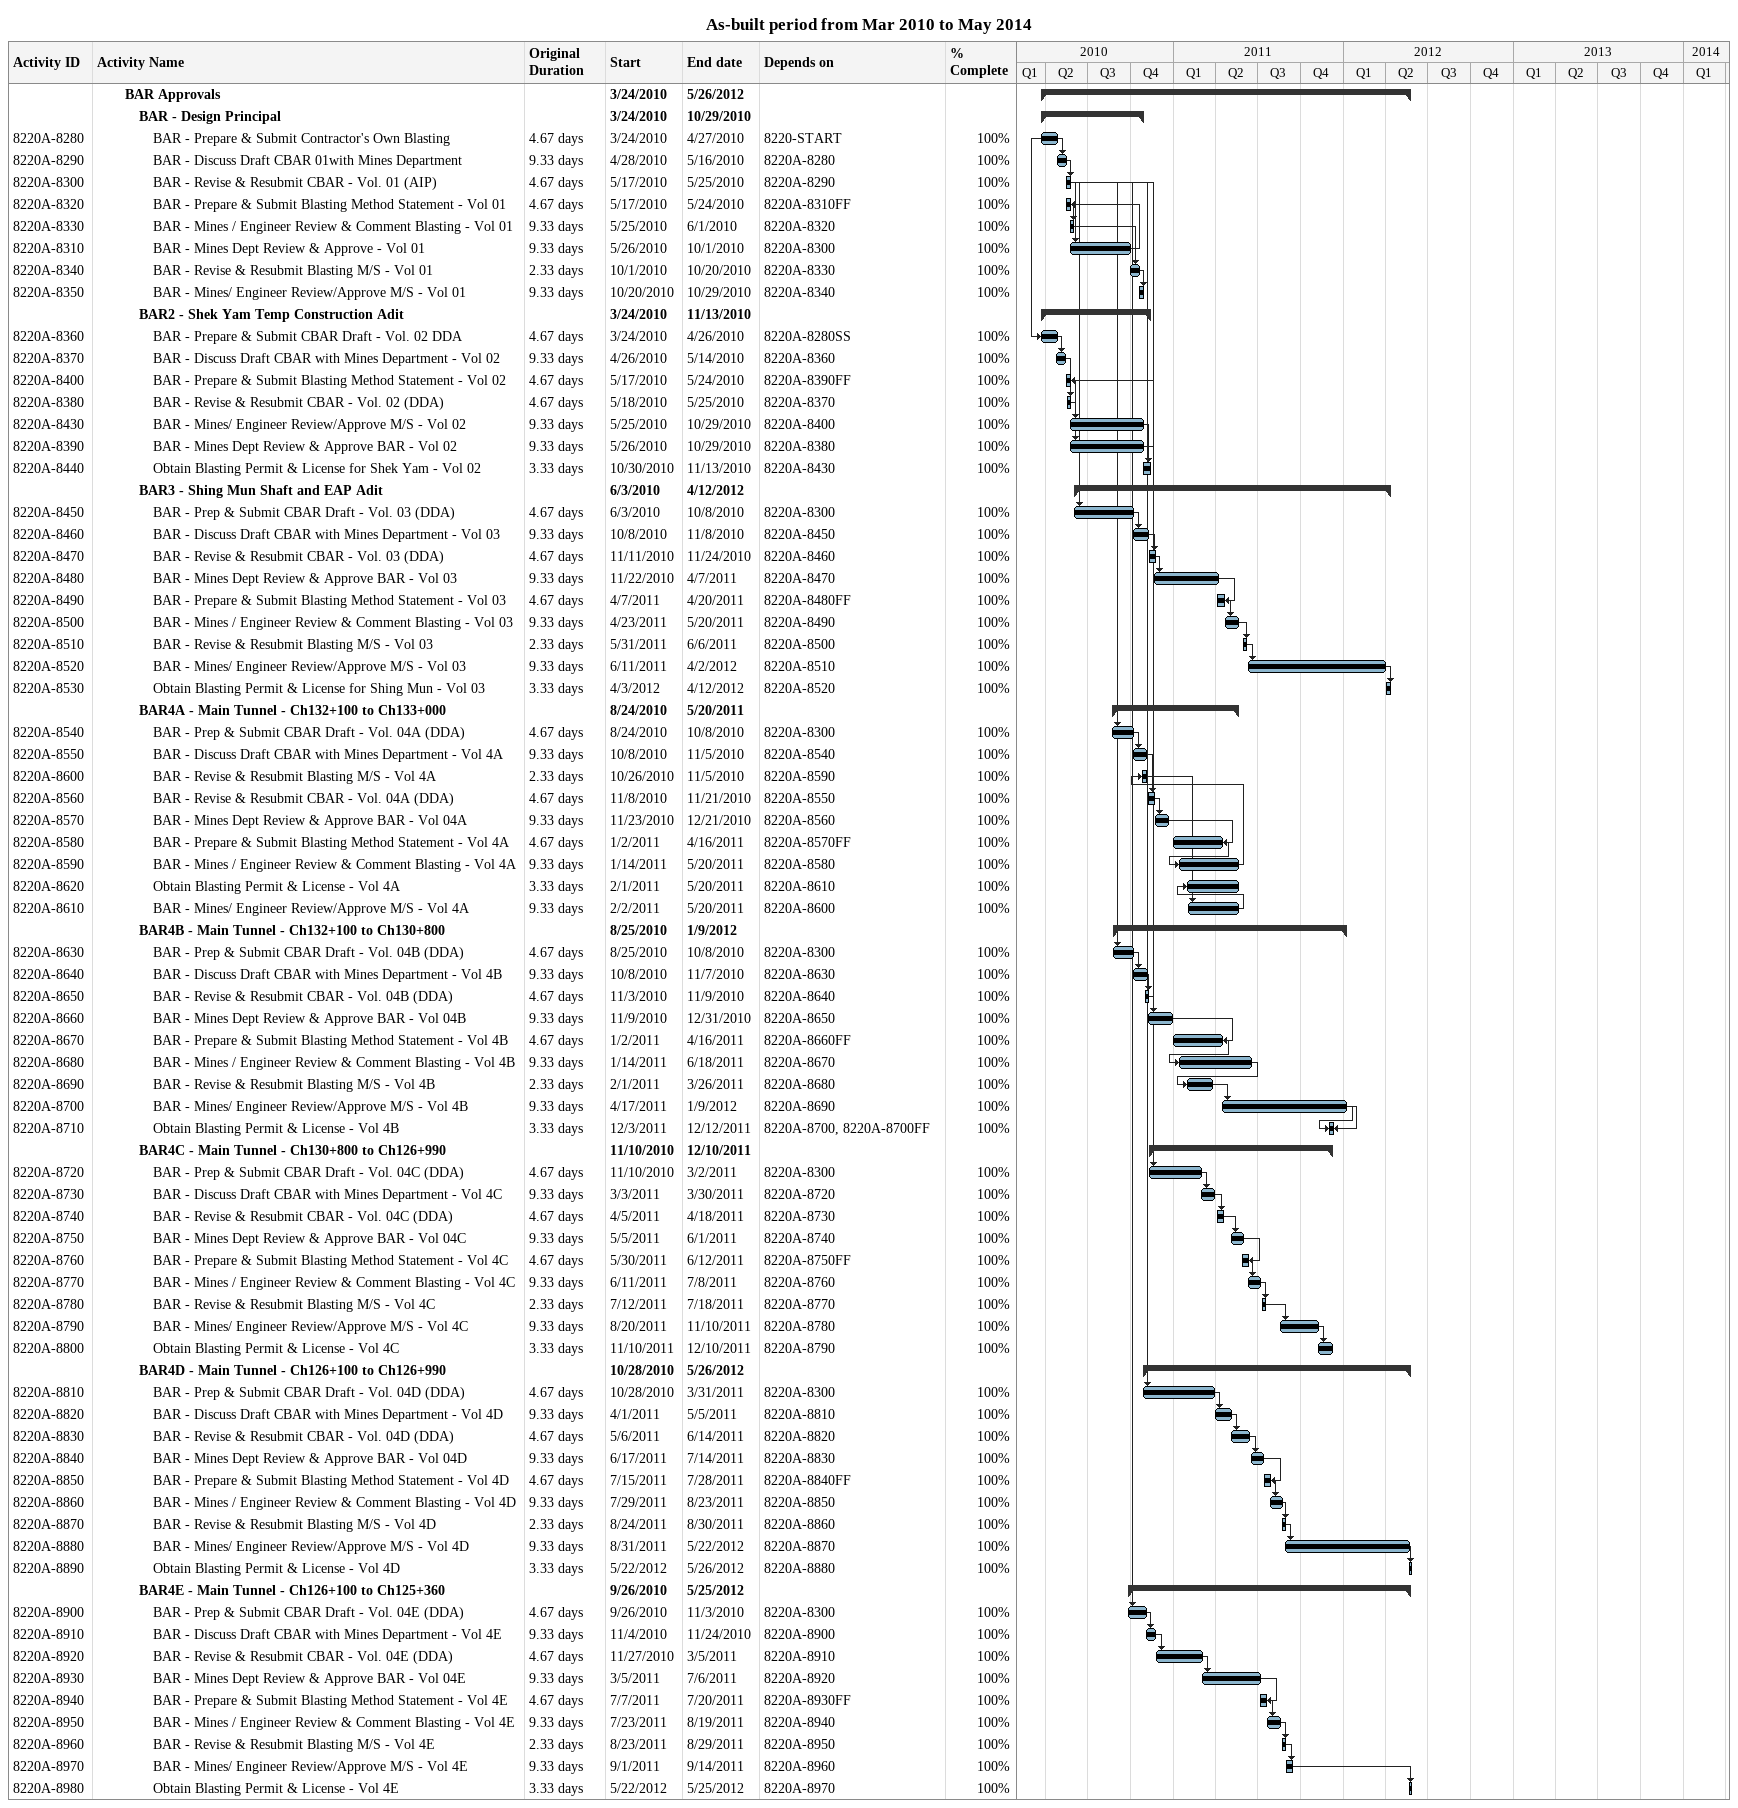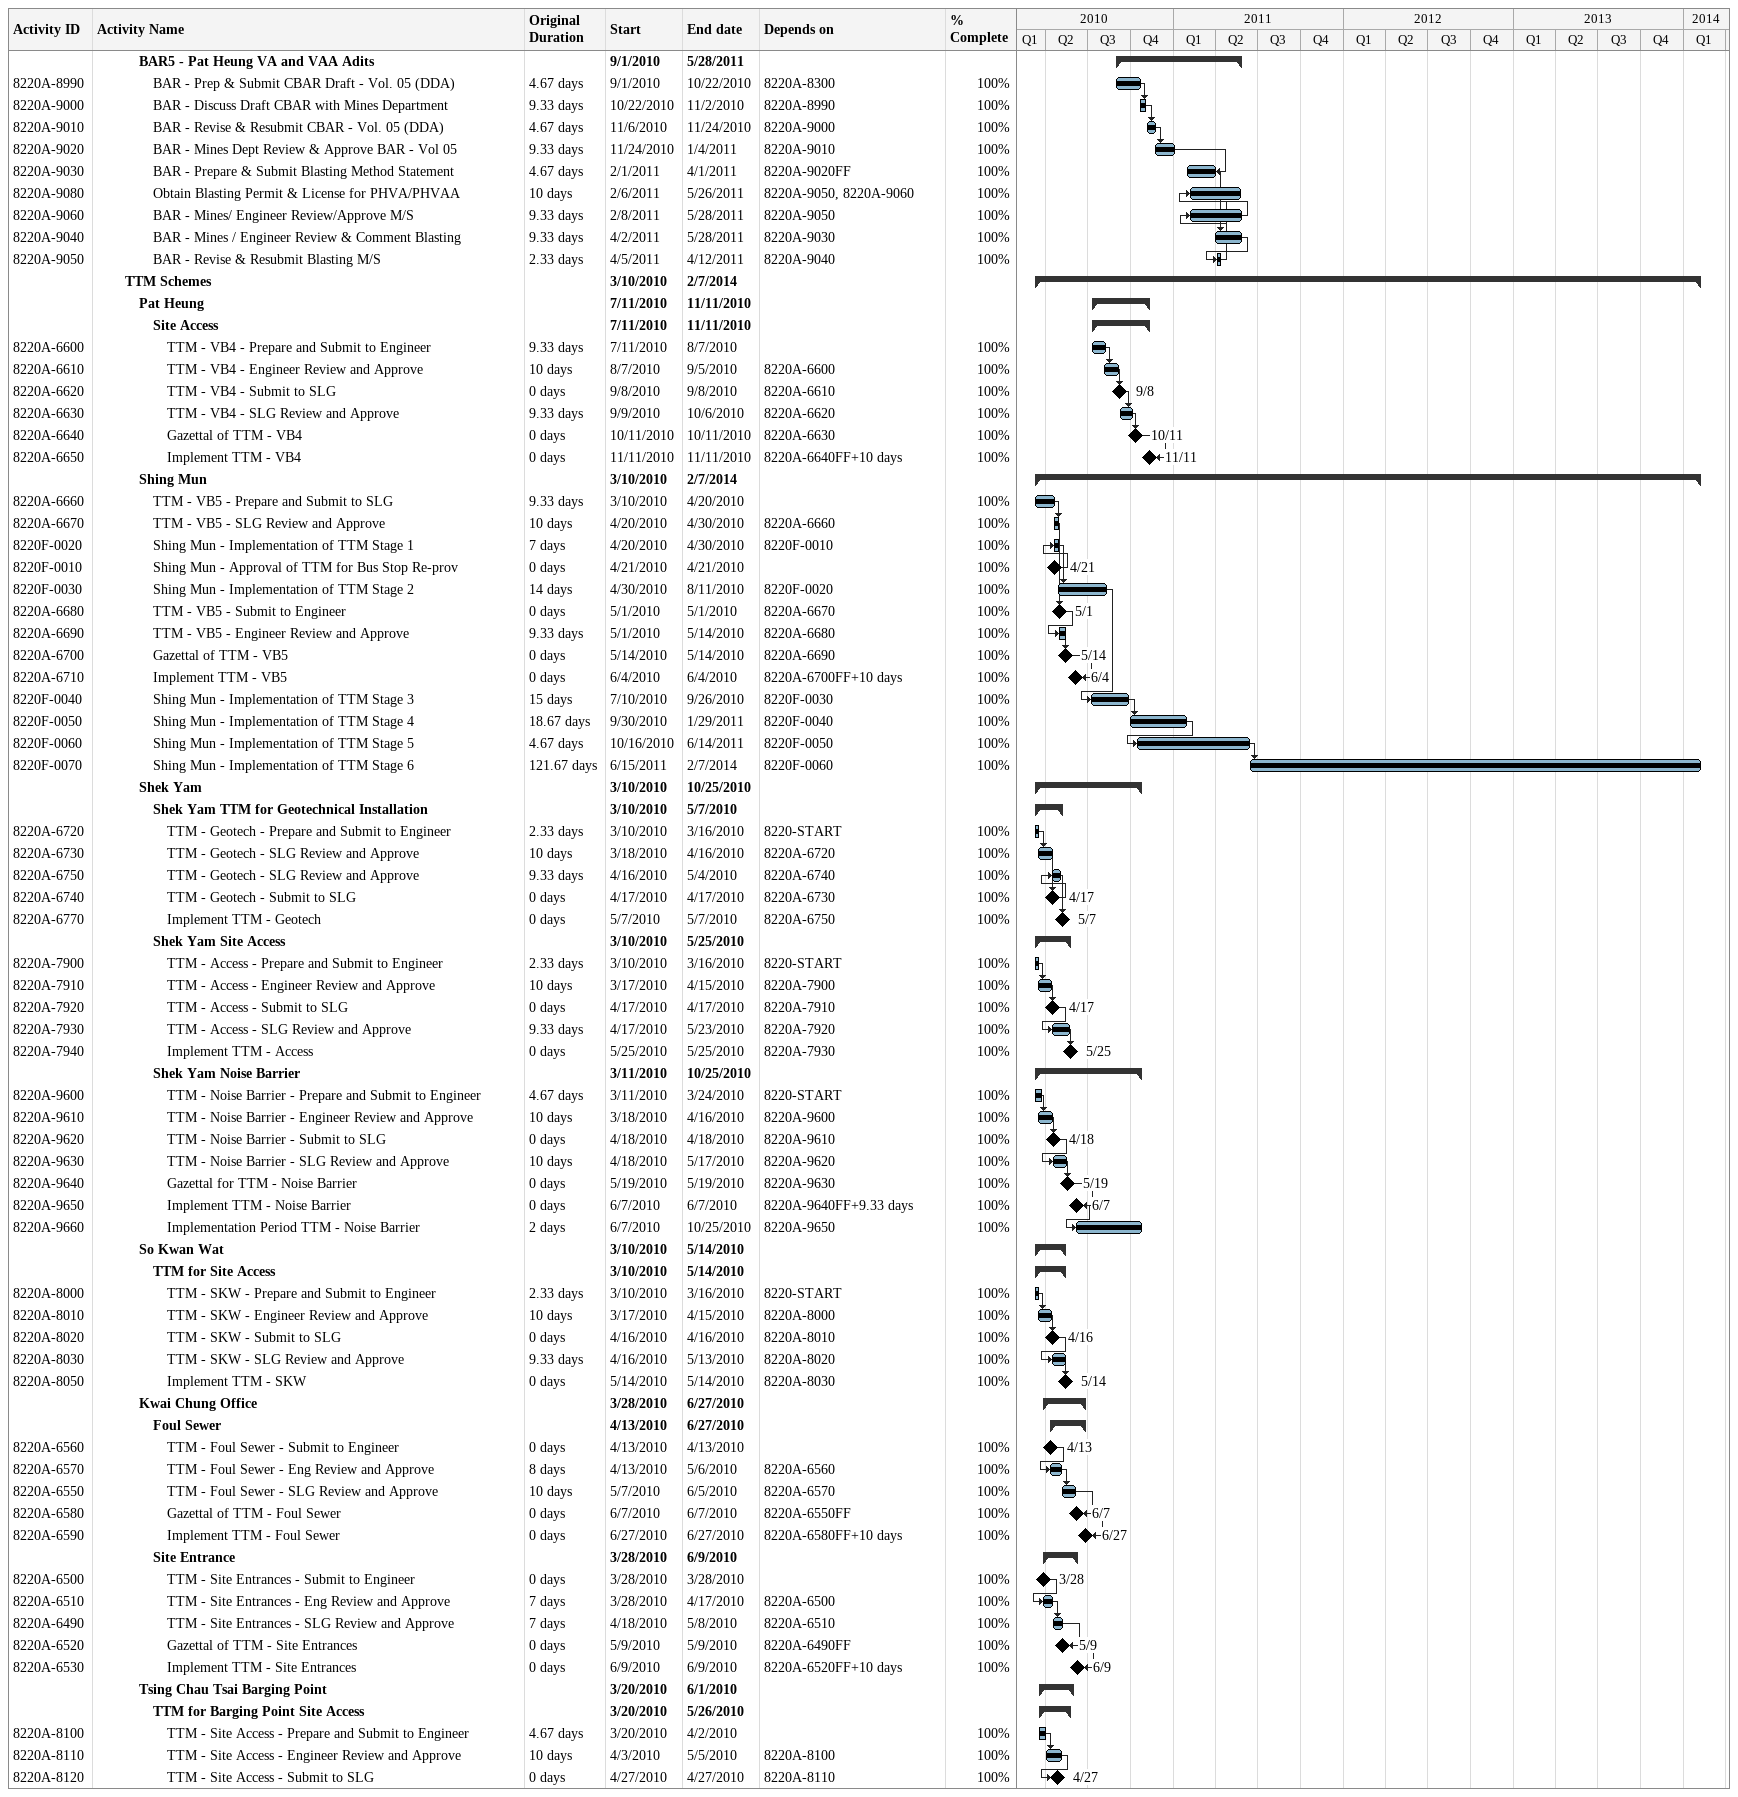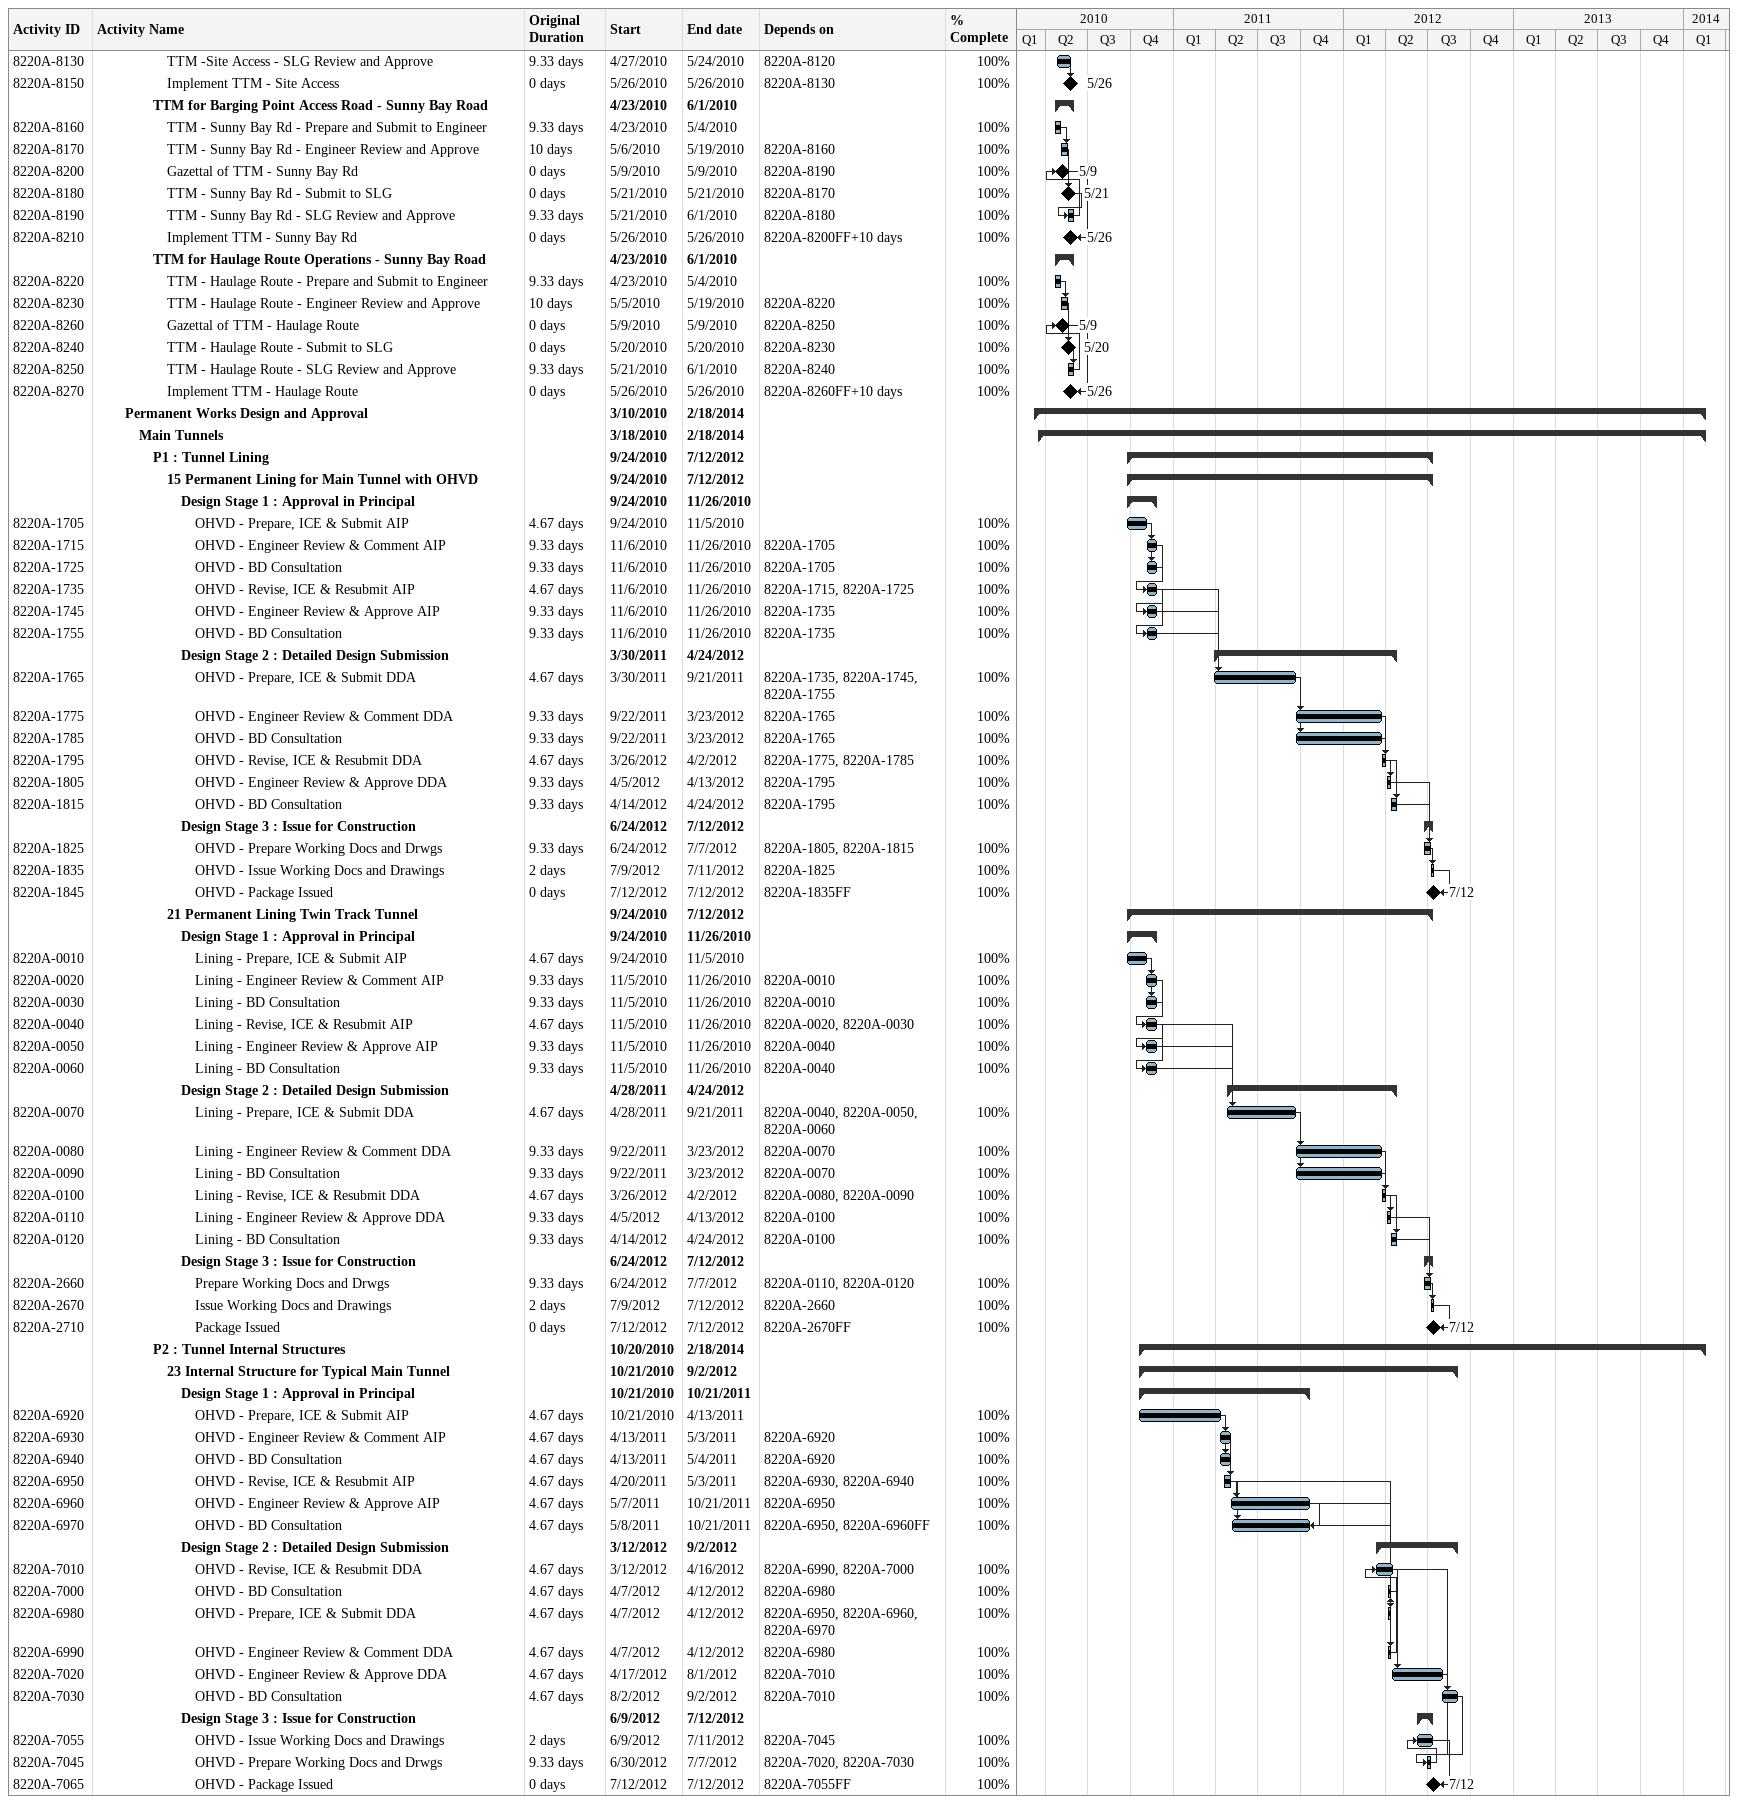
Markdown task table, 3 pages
As-built period from Mar 2010 to May 2014

| ID | Level | Task | Original duration | Start | Finish | Predecessors | % complete |
|---|---|---|---|---|---|---|---|
|  | 3 | **BAR Approvals** |  | 2010-03-24 | 2012-05-26 |  |  |
|  | 4 | **BAR - Design Principal** |  | 2010-03-24 | 2010-10-29 |  |  |
| 8220A-8280 | 5 | BAR - Prepare & Submit Contractor's Own Blasting | 4.67d | 2010-03-24 | 2010-04-27 | 8220-START | 100 |
| 8220A-8290 | 5 | BAR - Discuss Draft CBAR 01with Mines Department | 9.33d | 2010-04-28 | 2010-05-16 | 8220A-8280 | 100 |
| 8220A-8300 | 5 | BAR - Revise & Resubmit CBAR - Vol. 01 (AIP) | 4.67d | 2010-05-17 | 2010-05-25 | 8220A-8290 | 100 |
| 8220A-8320 | 5 | BAR - Prepare & Submit Blasting Method Statement - Vol 01 | 4.67d | 2010-05-17 | 2010-05-24 | 8220A-8310FF | 100 |
| 8220A-8330 | 5 | BAR - Mines / Engineer Review & Comment Blasting - Vol 01 | 9.33d | 2010-05-25 | 2010-06-01 | 8220A-8320 | 100 |
| 8220A-8310 | 5 | BAR - Mines Dept Review & Approve - Vol 01 | 9.33d | 2010-05-26 | 2010-10-01 | 8220A-8300 | 100 |
| 8220A-8340 | 5 | BAR - Revise & Resubmit Blasting M/S - Vol 01 | 2.33d | 2010-10-01 | 2010-10-20 | 8220A-8330 | 100 |
| 8220A-8350 | 5 | BAR - Mines/ Engineer Review/Approve M/S - Vol 01 | 9.33d | 2010-10-20 | 2010-10-29 | 8220A-8340 | 100 |
|  | 4 | **BAR2 - Shek Yam Temp Construction Adit** |  | 2010-03-24 | 2010-11-13 |  |  |
| 8220A-8360 | 5 | BAR - Prepare & Submit CBAR Draft - Vol. 02 DDA | 4.67d | 2010-03-24 | 2010-04-26 | 8220A-8280SS | 100 |
| 8220A-8370 | 5 | BAR - Discuss Draft CBAR with Mines Department - Vol 02 | 9.33d | 2010-04-26 | 2010-05-14 | 8220A-8360 | 100 |
| 8220A-8400 | 5 | BAR - Prepare & Submit Blasting Method Statement - Vol 02 | 4.67d | 2010-05-17 | 2010-05-24 | 8220A-8390FF | 100 |
| 8220A-8380 | 5 | BAR - Revise & Resubmit CBAR - Vol. 02 (DDA) | 4.67d | 2010-05-18 | 2010-05-25 | 8220A-8370 | 100 |
| 8220A-8430 | 5 | BAR - Mines/ Engineer Review/Approve M/S - Vol 02 | 9.33d | 2010-05-25 | 2010-10-29 | 8220A-8400 | 100 |
| 8220A-8390 | 5 | BAR - Mines Dept Review & Approve BAR - Vol 02 | 9.33d | 2010-05-26 | 2010-10-29 | 8220A-8380 | 100 |
| 8220A-8440 | 5 | Obtain Blasting Permit & License for Shek Yam - Vol 02 | 3.33d | 2010-10-30 | 2010-11-13 | 8220A-8430 | 100 |
|  | 4 | **BAR3 - Shing Mun Shaft and EAP Adit** |  | 2010-06-03 | 2012-04-12 |  |  |
| 8220A-8450 | 5 | BAR - Prep & Submit CBAR Draft - Vol. 03 (DDA) | 4.67d | 2010-06-03 | 2010-10-08 | 8220A-8300 | 100 |
| 8220A-8460 | 5 | BAR - Discuss Draft CBAR with Mines Department - Vol 03 | 9.33d | 2010-10-08 | 2010-11-08 | 8220A-8450 | 100 |
| 8220A-8470 | 5 | BAR - Revise & Resubmit CBAR - Vol. 03 (DDA) | 4.67d | 2010-11-11 | 2010-11-24 | 8220A-8460 | 100 |
| 8220A-8480 | 5 | BAR - Mines Dept Review & Approve BAR - Vol 03 | 9.33d | 2010-11-22 | 2011-04-07 | 8220A-8470 | 100 |
| 8220A-8490 | 5 | BAR - Prepare & Submit Blasting Method Statement - Vol 03 | 4.67d | 2011-04-07 | 2011-04-20 | 8220A-8480FF | 100 |
| 8220A-8500 | 5 | BAR - Mines / Engineer Review & Comment Blasting - Vol 03 | 9.33d | 2011-04-23 | 2011-05-20 | 8220A-8490 | 100 |
| 8220A-8510 | 5 | BAR - Revise & Resubmit Blasting M/S - Vol 03 | 2.33d | 2011-05-31 | 2011-06-06 | 8220A-8500 | 100 |
| 8220A-8520 | 5 | BAR - Mines/ Engineer Review/Approve M/S - Vol 03 | 9.33d | 2011-06-11 | 2012-04-02 | 8220A-8510 | 100 |
| 8220A-8530 | 5 | Obtain Blasting Permit & License for Shing Mun - Vol 03 | 3.33d | 2012-04-03 | 2012-04-12 | 8220A-8520 | 100 |
|  | 4 | **BAR4A - Main Tunnel - Ch132+100 to Ch133+000** |  | 2010-08-24 | 2011-05-20 |  |  |
| 8220A-8540 | 5 | BAR - Prep & Submit CBAR Draft - Vol. 04A (DDA) | 4.67d | 2010-08-24 | 2010-10-08 | 8220A-8300 | 100 |
| 8220A-8550 | 5 | BAR - Discuss Draft CBAR with Mines Department - Vol 4A | 9.33d | 2010-10-08 | 2010-11-05 | 8220A-8540 | 100 |
| 8220A-8600 | 5 | BAR - Revise & Resubmit Blasting M/S - Vol 4A | 2.33d | 2010-10-26 | 2010-11-05 | 8220A-8590 | 100 |
| 8220A-8560 | 5 | BAR - Revise & Resubmit CBAR - Vol. 04A (DDA) | 4.67d | 2010-11-08 | 2010-11-21 | 8220A-8550 | 100 |
| 8220A-8570 | 5 | BAR - Mines Dept Review & Approve BAR - Vol 04A | 9.33d | 2010-11-23 | 2010-12-21 | 8220A-8560 | 100 |
| 8220A-8580 | 5 | BAR - Prepare & Submit Blasting Method Statement - Vol 4A | 4.67d | 2011-01-02 | 2011-04-16 | 8220A-8570FF | 100 |
| 8220A-8590 | 5 | BAR - Mines / Engineer Review & Comment Blasting - Vol 4A | 9.33d | 2011-01-14 | 2011-05-20 | 8220A-8580 | 100 |
| 8220A-8620 | 5 | Obtain Blasting Permit & License - Vol 4A | 3.33d | 2011-02-01 | 2011-05-20 | 8220A-8610 | 100 |
| 8220A-8610 | 5 | BAR - Mines/ Engineer Review/Approve M/S - Vol 4A | 9.33d | 2011-02-02 | 2011-05-20 | 8220A-8600 | 100 |
|  | 4 | **BAR4B - Main Tunnel - Ch132+100 to Ch130+800** |  | 2010-08-25 | 2012-01-09 |  |  |
| 8220A-8630 | 5 | BAR - Prep & Submit CBAR Draft - Vol. 04B (DDA) | 4.67d | 2010-08-25 | 2010-10-08 | 8220A-8300 | 100 |
| 8220A-8640 | 5 | BAR - Discuss Draft CBAR with Mines Department - Vol 4B | 9.33d | 2010-10-08 | 2010-11-07 | 8220A-8630 | 100 |
| 8220A-8650 | 5 | BAR - Revise & Resubmit CBAR - Vol. 04B (DDA) | 4.67d | 2010-11-03 | 2010-11-09 | 8220A-8640 | 100 |
| 8220A-8660 | 5 | BAR - Mines Dept Review & Approve BAR - Vol 04B | 9.33d | 2010-11-09 | 2010-12-31 | 8220A-8650 | 100 |
| 8220A-8670 | 5 | BAR - Prepare & Submit Blasting Method Statement - Vol 4B | 4.67d | 2011-01-02 | 2011-04-16 | 8220A-8660FF | 100 |
| 8220A-8680 | 5 | BAR - Mines / Engineer Review & Comment Blasting - Vol 4B | 9.33d | 2011-01-14 | 2011-06-18 | 8220A-8670 | 100 |
| 8220A-8690 | 5 | BAR - Revise & Resubmit Blasting M/S - Vol 4B | 2.33d | 2011-02-01 | 2011-03-26 | 8220A-8680 | 100 |
| 8220A-8700 | 5 | BAR - Mines/ Engineer Review/Approve M/S - Vol 4B | 9.33d | 2011-04-17 | 2012-01-09 | 8220A-8690 | 100 |
| 8220A-8710 | 5 | Obtain Blasting Permit & License - Vol 4B | 3.33d | 2011-12-03 | 2011-12-12 | 8220A-8700, 8220A-8700FF | 100 |
|  | 4 | **BAR4C - Main Tunnel - Ch130+800 to Ch126+990** |  | 2010-11-10 | 2011-12-10 |  |  |
| 8220A-8720 | 5 | BAR - Prep & Submit CBAR Draft - Vol. 04C (DDA) | 4.67d | 2010-11-10 | 2011-03-02 | 8220A-8300 | 100 |
| 8220A-8730 | 5 | BAR - Discuss Draft CBAR with Mines Department - Vol 4C | 9.33d | 2011-03-03 | 2011-03-30 | 8220A-8720 | 100 |
| 8220A-8740 | 5 | BAR - Revise & Resubmit CBAR - Vol. 04C (DDA) | 4.67d | 2011-04-05 | 2011-04-18 | 8220A-8730 | 100 |
| 8220A-8750 | 5 | BAR - Mines Dept Review & Approve BAR - Vol 04C | 9.33d | 2011-05-05 | 2011-06-01 | 8220A-8740 | 100 |
| 8220A-8760 | 5 | BAR - Prepare & Submit Blasting Method Statement - Vol 4C | 4.67d | 2011-05-30 | 2011-06-12 | 8220A-8750FF | 100 |
| 8220A-8770 | 5 | BAR - Mines / Engineer Review & Comment Blasting - Vol 4C | 9.33d | 2011-06-11 | 2011-07-08 | 8220A-8760 | 100 |
| 8220A-8780 | 5 | BAR - Revise & Resubmit Blasting M/S - Vol 4C | 2.33d | 2011-07-12 | 2011-07-18 | 8220A-8770 | 100 |
| 8220A-8790 | 5 | BAR - Mines/ Engineer Review/Approve M/S - Vol 4C | 9.33d | 2011-08-20 | 2011-11-10 | 8220A-8780 | 100 |
| 8220A-8800 | 5 | Obtain Blasting Permit & License - Vol 4C | 3.33d | 2011-11-10 | 2011-12-10 | 8220A-8790 | 100 |
|  | 4 | **BAR4D - Main Tunnel - Ch126+100 to Ch126+990** |  | 2010-10-28 | 2012-05-26 |  |  |
| 8220A-8810 | 5 | BAR - Prep & Submit CBAR Draft - Vol. 04D (DDA) | 4.67d | 2010-10-28 | 2011-03-31 | 8220A-8300 | 100 |
| 8220A-8820 | 5 | BAR - Discuss Draft CBAR with Mines Department - Vol 4D | 9.33d | 2011-04-01 | 2011-05-05 | 8220A-8810 | 100 |
| 8220A-8830 | 5 | BAR - Revise & Resubmit CBAR - Vol. 04D (DDA) | 4.67d | 2011-05-06 | 2011-06-14 | 8220A-8820 | 100 |
| 8220A-8840 | 5 | BAR - Mines Dept Review & Approve BAR - Vol 04D | 9.33d | 2011-06-17 | 2011-07-14 | 8220A-8830 | 100 |
| 8220A-8850 | 5 | BAR - Prepare & Submit Blasting Method Statement - Vol 4D | 4.67d | 2011-07-15 | 2011-07-28 | 8220A-8840FF | 100 |
| 8220A-8860 | 5 | BAR - Mines / Engineer Review & Comment Blasting - Vol 4D | 9.33d | 2011-07-29 | 2011-08-23 | 8220A-8850 | 100 |
| 8220A-8870 | 5 | BAR - Revise & Resubmit Blasting M/S - Vol 4D | 2.33d | 2011-08-24 | 2011-08-30 | 8220A-8860 | 100 |
| 8220A-8880 | 5 | BAR - Mines/ Engineer Review/Approve M/S - Vol 4D | 9.33d | 2011-08-31 | 2012-05-22 | 8220A-8870 | 100 |
| 8220A-8890 | 5 | Obtain Blasting Permit & License - Vol 4D | 3.33d | 2012-05-22 | 2012-05-26 | 8220A-8880 | 100 |
|  | 4 | **BAR4E - Main Tunnel - Ch126+100 to Ch125+360** |  | 2010-09-26 | 2012-05-25 |  |  |
| 8220A-8900 | 5 | BAR - Prep & Submit CBAR Draft - Vol. 04E (DDA) | 4.67d | 2010-09-26 | 2010-11-03 | 8220A-8300 | 100 |
| 8220A-8910 | 5 | BAR - Discuss Draft CBAR with Mines Department - Vol 4E | 9.33d | 2010-11-04 | 2010-11-24 | 8220A-8900 | 100 |
| 8220A-8920 | 5 | BAR - Revise & Resubmit CBAR - Vol. 04E (DDA) | 4.67d | 2010-11-27 | 2011-03-05 | 8220A-8910 | 100 |
| 8220A-8930 | 5 | BAR - Mines Dept Review & Approve BAR - Vol 04E | 9.33d | 2011-03-05 | 2011-07-06 | 8220A-8920 | 100 |
| 8220A-8940 | 5 | BAR - Prepare & Submit Blasting Method Statement - Vol 4E | 4.67d | 2011-07-07 | 2011-07-20 | 8220A-8930FF | 100 |
| 8220A-8950 | 5 | BAR - Mines / Engineer Review & Comment Blasting - Vol 4E | 9.33d | 2011-07-23 | 2011-08-19 | 8220A-8940 | 100 |
| 8220A-8960 | 5 | BAR - Revise & Resubmit Blasting M/S - Vol 4E | 2.33d | 2011-08-23 | 2011-08-29 | 8220A-8950 | 100 |
| 8220A-8970 | 5 | BAR - Mines/ Engineer Review/Approve M/S - Vol 4E | 9.33d | 2011-09-01 | 2011-09-14 | 8220A-8960 | 100 |
| 8220A-8980 | 5 | Obtain Blasting Permit & License - Vol 4E | 3.33d | 2012-05-22 | 2012-05-25 | 8220A-8970 | 100 |
|  | 4 | **BAR5 - Pat Heung VA and VAA Adits** |  | 2010-09-01 | 2011-05-28 |  |  |
| 8220A-8990 | 5 | BAR - Prep & Submit CBAR Draft - Vol. 05 (DDA) | 4.67d | 2010-09-01 | 2010-10-22 | 8220A-8300 | 100 |
| 8220A-9000 | 5 | BAR - Discuss Draft CBAR with Mines Department | 9.33d | 2010-10-22 | 2010-11-02 | 8220A-8990 | 100 |
| 8220A-9010 | 5 | BAR - Revise & Resubmit CBAR - Vol. 05 (DDA) | 4.67d | 2010-11-06 | 2010-11-24 | 8220A-9000 | 100 |
| 8220A-9020 | 5 | BAR - Mines Dept Review & Approve BAR - Vol 05 | 9.33d | 2010-11-24 | 2011-01-04 | 8220A-9010 | 100 |
| 8220A-9030 | 5 | BAR - Prepare & Submit Blasting Method Statement | 4.67d | 2011-02-01 | 2011-04-01 | 8220A-9020FF | 100 |
| 8220A-9080 | 5 | Obtain Blasting Permit & License for PHVA/PHVAA | 10d | 2011-02-06 | 2011-05-26 | 8220A-9050, 8220A-9060 | 100 |
| 8220A-9060 | 5 | BAR - Mines/ Engineer Review/Approve M/S | 9.33d | 2011-02-08 | 2011-05-28 | 8220A-9050 | 100 |
| 8220A-9040 | 5 | BAR - Mines / Engineer Review & Comment Blasting | 9.33d | 2011-04-02 | 2011-05-28 | 8220A-9030 | 100 |
| 8220A-9050 | 5 | BAR - Revise & Resubmit Blasting M/S | 2.33d | 2011-04-05 | 2011-04-12 | 8220A-9040 | 100 |
|  | 3 | **TTM Schemes** |  | 2010-03-10 | 2014-02-07 |  |  |
|  | 4 | **Pat Heung** |  | 2010-07-11 | 2010-11-11 |  |  |
|  | 5 | **Site Access** |  | 2010-07-11 | 2010-11-11 |  |  |
| 8220A-6600 | 6 | TTM - VB4 - Prepare and Submit to Engineer | 9.33d | 2010-07-11 | 2010-08-07 |  | 100 |
| 8220A-6610 | 6 | TTM - VB4 - Engineer Review and Approve | 10d | 2010-08-07 | 2010-09-05 | 8220A-6600 | 100 |
| 8220A-6620 | 6 | TTM - VB4 - Submit to SLG | 0d | 2010-09-08 | 2010-09-08 | 8220A-6610 | 100 |
| 8220A-6630 | 6 | TTM - VB4 - SLG Review and Approve | 9.33d | 2010-09-09 | 2010-10-06 | 8220A-6620 | 100 |
| 8220A-6640 | 6 | Gazettal of TTM - VB4 | 0d | 2010-10-11 | 2010-10-11 | 8220A-6630 | 100 |
| 8220A-6650 | 6 | Implement TTM - VB4 | 0d | 2010-11-11 | 2010-11-11 | 8220A-6640FF+10d | 100 |
|  | 4 | **Shing Mun** |  | 2010-03-10 | 2014-02-07 |  |  |
| 8220A-6660 | 5 | TTM - VB5 - Prepare and Submit to SLG | 9.33d | 2010-03-10 | 2010-04-20 |  | 100 |
| 8220A-6670 | 5 | TTM - VB5 - SLG Review and Approve | 10d | 2010-04-20 | 2010-04-30 | 8220A-6660 | 100 |
| 8220F-0020 | 5 | Shing Mun - Implementation of TTM Stage 1 | 7d | 2010-04-20 | 2010-04-30 | 8220F-0010 | 100 |
| 8220F-0010 | 5 | Shing Mun - Approval of TTM for Bus Stop Re-prov | 0d | 2010-04-21 | 2010-04-21 |  | 100 |
| 8220F-0030 | 5 | Shing Mun - Implementation of TTM Stage 2 | 14d | 2010-04-30 | 2010-08-11 | 8220F-0020 | 100 |
| 8220A-6680 | 5 | TTM - VB5 - Submit to Engineer | 0d | 2010-05-01 | 2010-05-01 | 8220A-6670 | 100 |
| 8220A-6690 | 5 | TTM - VB5 - Engineer Review and Approve | 9.33d | 2010-05-01 | 2010-05-14 | 8220A-6680 | 100 |
| 8220A-6700 | 5 | Gazettal of TTM - VB5 | 0d | 2010-05-14 | 2010-05-14 | 8220A-6690 | 100 |
| 8220A-6710 | 5 | Implement TTM - VB5 | 0d | 2010-06-04 | 2010-06-04 | 8220A-6700FF+10d | 100 |
| 8220F-0040 | 5 | Shing Mun - Implementation of TTM Stage 3 | 15d | 2010-07-10 | 2010-09-26 | 8220F-0030 | 100 |
| 8220F-0050 | 5 | Shing Mun - Implementation of TTM Stage 4 | 18.67d | 2010-09-30 | 2011-01-29 | 8220F-0040 | 100 |
| 8220F-0060 | 5 | Shing Mun - Implementation of TTM Stage 5 | 4.67d | 2010-10-16 | 2011-06-14 | 8220F-0050 | 100 |
| 8220F-0070 | 5 | Shing Mun - Implementation of TTM Stage 6 | 121.67d | 2011-06-15 | 2014-02-07 | 8220F-0060 | 100 |
|  | 4 | **Shek Yam** |  | 2010-03-10 | 2010-10-25 |  |  |
|  | 5 | **Shek Yam TTM for Geotechnical Installation** |  | 2010-03-10 | 2010-05-07 |  |  |
| 8220A-6720 | 6 | TTM - Geotech - Prepare and Submit to Engineer | 2.33d | 2010-03-10 | 2010-03-16 | 8220-START | 100 |
| 8220A-6730 | 6 | TTM - Geotech - SLG Review and Approve | 10d | 2010-03-18 | 2010-04-16 | 8220A-6720 | 100 |
| 8220A-6750 | 6 | TTM - Geotech - SLG Review and Approve | 9.33d | 2010-04-16 | 2010-05-04 | 8220A-6740 | 100 |
| 8220A-6740 | 6 | TTM - Geotech - Submit to SLG | 0d | 2010-04-17 | 2010-04-17 | 8220A-6730 | 100 |
| 8220A-6770 | 6 | Implement TTM - Geotech | 0d | 2010-05-07 | 2010-05-07 | 8220A-6750 | 100 |
|  | 5 | **Shek Yam Site Access** |  | 2010-03-10 | 2010-05-25 |  |  |
| 8220A-7900 | 6 | TTM - Access - Prepare and Submit to Engineer | 2.33d | 2010-03-10 | 2010-03-16 | 8220-START | 100 |
| 8220A-7910 | 6 | TTM - Access - Engineer Review and Approve | 10d | 2010-03-17 | 2010-04-15 | 8220A-7900 | 100 |
| 8220A-7920 | 6 | TTM - Access - Submit to SLG | 0d | 2010-04-17 | 2010-04-17 | 8220A-7910 | 100 |
| 8220A-7930 | 6 | TTM - Access - SLG Review and Approve | 9.33d | 2010-04-17 | 2010-05-23 | 8220A-7920 | 100 |
| 8220A-7940 | 6 | Implement TTM - Access | 0d | 2010-05-25 | 2010-05-25 | 8220A-7930 | 100 |
|  | 5 | **Shek Yam Noise Barrier** |  | 2010-03-11 | 2010-10-25 |  |  |
| 8220A-9600 | 6 | TTM - Noise Barrier - Prepare and Submit to Engineer | 4.67d | 2010-03-11 | 2010-03-24 | 8220-START | 100 |
| 8220A-9610 | 6 | TTM - Noise Barrier - Engineer Review and Approve | 10d | 2010-03-18 | 2010-04-16 | 8220A-9600 | 100 |
| 8220A-9620 | 6 | TTM - Noise Barrier - Submit to SLG | 0d | 2010-04-18 | 2010-04-18 | 8220A-9610 | 100 |
| 8220A-9630 | 6 | TTM - Noise Barrier - SLG Review and Approve | 10d | 2010-04-18 | 2010-05-17 | 8220A-9620 | 100 |
| 8220A-9640 | 6 | Gazettal for TTM - Noise Barrier | 0d | 2010-05-19 | 2010-05-19 | 8220A-9630 | 100 |
| 8220A-9650 | 6 | Implement TTM - Noise Barrier | 0d | 2010-06-07 | 2010-06-07 | 8220A-9640FF+9.33d | 100 |
| 8220A-9660 | 6 | Implementation Period TTM - Noise Barrier | 2d | 2010-06-07 | 2010-10-25 | 8220A-9650 | 100 |
|  | 4 | **So Kwan Wat** |  | 2010-03-10 | 2010-05-14 |  |  |
|  | 5 | **TTM for Site Access** |  | 2010-03-10 | 2010-05-14 |  |  |
| 8220A-8000 | 6 | TTM - SKW - Prepare and Submit to Engineer | 2.33d | 2010-03-10 | 2010-03-16 | 8220-START | 100 |
| 8220A-8010 | 6 | TTM - SKW - Engineer Review and Approve | 10d | 2010-03-17 | 2010-04-15 | 8220A-8000 | 100 |
| 8220A-8020 | 6 | TTM - SKW - Submit to SLG | 0d | 2010-04-16 | 2010-04-16 | 8220A-8010 | 100 |
| 8220A-8030 | 6 | TTM - SKW - SLG Review and Approve | 9.33d | 2010-04-16 | 2010-05-13 | 8220A-8020 | 100 |
| 8220A-8050 | 6 | Implement TTM - SKW | 0d | 2010-05-14 | 2010-05-14 | 8220A-8030 | 100 |
|  | 4 | **Kwai Chung Office** |  | 2010-03-28 | 2010-06-27 |  |  |
|  | 5 | **Foul Sewer** |  | 2010-04-13 | 2010-06-27 |  |  |
| 8220A-6560 | 6 | TTM - Foul Sewer - Submit to Engineer | 0d | 2010-04-13 | 2010-04-13 |  | 100 |
| 8220A-6570 | 6 | TTM - Foul Sewer - Eng Review and Approve | 8d | 2010-04-13 | 2010-05-06 | 8220A-6560 | 100 |
| 8220A-6550 | 6 | TTM - Foul Sewer - SLG Review and Approve | 10d | 2010-05-07 | 2010-06-05 | 8220A-6570 | 100 |
| 8220A-6580 | 6 | Gazettal of TTM - Foul Sewer | 0d | 2010-06-07 | 2010-06-07 | 8220A-6550FF | 100 |
| 8220A-6590 | 6 | Implement TTM - Foul Sewer | 0d | 2010-06-27 | 2010-06-27 | 8220A-6580FF+10d | 100 |
|  | 5 | **Site Entrance** |  | 2010-03-28 | 2010-06-09 |  |  |
| 8220A-6500 | 6 | TTM - Site Entrances - Submit to Engineer | 0d | 2010-03-28 | 2010-03-28 |  | 100 |
| 8220A-6510 | 6 | TTM - Site Entrances - Eng Review and Approve | 7d | 2010-03-28 | 2010-04-17 | 8220A-6500 | 100 |
| 8220A-6490 | 6 | TTM - Site Entrances - SLG Review and Approve | 7d | 2010-04-18 | 2010-05-08 | 8220A-6510 | 100 |
| 8220A-6520 | 6 | Gazettal of TTM - Site Entrances | 0d | 2010-05-09 | 2010-05-09 | 8220A-6490FF | 100 |
| 8220A-6530 | 6 | Implement TTM - Site Entrances | 0d | 2010-06-09 | 2010-06-09 | 8220A-6520FF+10d | 100 |
|  | 4 | **Tsing Chau Tsai Barging Point** |  | 2010-03-20 | 2010-06-01 |  |  |
|  | 5 | **TTM for Barging Point Site Access** |  | 2010-03-20 | 2010-05-26 |  |  |
| 8220A-8100 | 6 | TTM - Site Access - Prepare and Submit to Engineer | 4.67d | 2010-03-20 | 2010-04-02 |  | 100 |
| 8220A-8110 | 6 | TTM - Site Access - Engineer Review and Approve | 10d | 2010-04-03 | 2010-05-05 | 8220A-8100 | 100 |
| 8220A-8120 | 6 | TTM - Site Access - Submit to SLG | 0d | 2010-04-27 | 2010-04-27 | 8220A-8110 | 100 |
| 8220A-8130 | 6 | TTM -Site Access - SLG Review and Approve | 9.33d | 2010-04-27 | 2010-05-24 | 8220A-8120 | 100 |
| 8220A-8150 | 6 | Implement TTM - Site Access | 0d | 2010-05-26 | 2010-05-26 | 8220A-8130 | 100 |
|  | 5 | **TTM for Barging Point Access Road - Sunny Bay Road** |  | 2010-04-23 | 2010-06-01 |  |  |
| 8220A-8160 | 6 | TTM - Sunny Bay Rd - Prepare and Submit to Engineer | 9.33d | 2010-04-23 | 2010-05-04 |  | 100 |
| 8220A-8170 | 6 | TTM - Sunny Bay Rd - Engineer Review and Approve | 10d | 2010-05-06 | 2010-05-19 | 8220A-8160 | 100 |
| 8220A-8200 | 6 | Gazettal of TTM - Sunny Bay Rd | 0d | 2010-05-09 | 2010-05-09 | 8220A-8190 | 100 |
| 8220A-8180 | 6 | TTM - Sunny Bay Rd - Submit to SLG | 0d | 2010-05-21 | 2010-05-21 | 8220A-8170 | 100 |
| 8220A-8190 | 6 | TTM - Sunny Bay Rd - SLG Review and Approve | 9.33d | 2010-05-21 | 2010-06-01 | 8220A-8180 | 100 |
| 8220A-8210 | 6 | Implement TTM - Sunny Bay Rd | 0d | 2010-05-26 | 2010-05-26 | 8220A-8200FF+10d | 100 |
|  | 5 | **TTM for Haulage Route Operations - Sunny Bay Road** |  | 2010-04-23 | 2010-06-01 |  |  |
| 8220A-8220 | 6 | TTM - Haulage Route - Prepare and Submit to Engineer | 9.33d | 2010-04-23 | 2010-05-04 |  | 100 |
| 8220A-8230 | 6 | TTM - Haulage Route - Engineer Review and Approve | 10d | 2010-05-05 | 2010-05-19 | 8220A-8220 | 100 |
| 8220A-8260 | 6 | Gazettal of TTM - Haulage Route | 0d | 2010-05-09 | 2010-05-09 | 8220A-8250 | 100 |
| 8220A-8240 | 6 | TTM - Haulage Route - Submit to SLG | 0d | 2010-05-20 | 2010-05-20 | 8220A-8230 | 100 |
| 8220A-8250 | 6 | TTM - Haulage Route - SLG Review and Approve | 9.33d | 2010-05-21 | 2010-06-01 | 8220A-8240 | 100 |
| 8220A-8270 | 6 | Implement TTM - Haulage Route | 0d | 2010-05-26 | 2010-05-26 | 8220A-8260FF+10d | 100 |
|  | 3 | **Permanent Works Design and Approval** |  | 2010-03-10 | 2014-02-18 |  |  |
|  | 4 | **Main Tunnels** |  | 2010-03-18 | 2014-02-18 |  |  |
|  | 5 | **P1 : Tunnel Lining** |  | 2010-09-24 | 2012-07-12 |  |  |
|  | 6 | **15 Permanent Lining for Main Tunnel with OHVD** |  | 2010-09-24 | 2012-07-12 |  |  |
|  | 7 | **Design Stage 1 : Approval in Principal** |  | 2010-09-24 | 2010-11-26 |  |  |
| 8220A-1705 | 8 | OHVD - Prepare, ICE & Submit AIP | 4.67d | 2010-09-24 | 2010-11-05 |  | 100 |
| 8220A-1715 | 8 | OHVD - Engineer Review & Comment AIP | 9.33d | 2010-11-06 | 2010-11-26 | 8220A-1705 | 100 |
| 8220A-1725 | 8 | OHVD - BD Consultation | 9.33d | 2010-11-06 | 2010-11-26 | 8220A-1705 | 100 |
| 8220A-1735 | 8 | OHVD - Revise, ICE & Resubmit AIP | 4.67d | 2010-11-06 | 2010-11-26 | 8220A-1715, 8220A-1725 | 100 |
| 8220A-1745 | 8 | OHVD - Engineer Review & Approve AIP | 9.33d | 2010-11-06 | 2010-11-26 | 8220A-1735 | 100 |
| 8220A-1755 | 8 | OHVD - BD Consultation | 9.33d | 2010-11-06 | 2010-11-26 | 8220A-1735 | 100 |
|  | 7 | **Design Stage 2 : Detailed Design Submission** |  | 2011-03-30 | 2012-04-24 |  |  |
| 8220A-1765 | 8 | OHVD - Prepare, ICE & Submit DDA | 4.67d | 2011-03-30 | 2011-09-21 | 8220A-1735, 8220A-1745, 8220A-1755 | 100 |
| 8220A-1775 | 8 | OHVD - Engineer Review & Comment DDA | 9.33d | 2011-09-22 | 2012-03-23 | 8220A-1765 | 100 |
| 8220A-1785 | 8 | OHVD - BD Consultation | 9.33d | 2011-09-22 | 2012-03-23 | 8220A-1765 | 100 |
| 8220A-1795 | 8 | OHVD - Revise, ICE & Resubmit DDA | 4.67d | 2012-03-26 | 2012-04-02 | 8220A-1775, 8220A-1785 | 100 |
| 8220A-1805 | 8 | OHVD - Engineer Review & Approve DDA | 9.33d | 2012-04-05 | 2012-04-13 | 8220A-1795 | 100 |
| 8220A-1815 | 8 | OHVD - BD Consultation | 9.33d | 2012-04-14 | 2012-04-24 | 8220A-1795 | 100 |
|  | 7 | **Design Stage 3 : Issue for Construction** |  | 2012-06-24 | 2012-07-12 |  |  |
| 8220A-1825 | 8 | OHVD - Prepare Working Docs and Drwgs | 9.33d | 2012-06-24 | 2012-07-07 | 8220A-1805, 8220A-1815 | 100 |
| 8220A-1835 | 8 | OHVD - Issue Working Docs and Drawings | 2d | 2012-07-09 | 2012-07-11 | 8220A-1825 | 100 |
| 8220A-1845 | 8 | OHVD - Package Issued | 0d | 2012-07-12 | 2012-07-12 | 8220A-1835FF | 100 |
|  | 6 | **21 Permanent Lining Twin Track Tunnel** |  | 2010-09-24 | 2012-07-12 |  |  |
|  | 7 | **Design Stage 1 : Approval in Principal** |  | 2010-09-24 | 2010-11-26 |  |  |
| 8220A-0010 | 8 | Lining - Prepare, ICE & Submit AIP | 4.67d | 2010-09-24 | 2010-11-05 |  | 100 |
| 8220A-0020 | 8 | Lining - Engineer Review & Comment AIP | 9.33d | 2010-11-05 | 2010-11-26 | 8220A-0010 | 100 |
| 8220A-0030 | 8 | Lining - BD Consultation | 9.33d | 2010-11-05 | 2010-11-26 | 8220A-0010 | 100 |
| 8220A-0040 | 8 | Lining - Revise, ICE & Resubmit AIP | 4.67d | 2010-11-05 | 2010-11-26 | 8220A-0020, 8220A-0030 | 100 |
| 8220A-0050 | 8 | Lining - Engineer Review & Approve AIP | 9.33d | 2010-11-05 | 2010-11-26 | 8220A-0040 | 100 |
| 8220A-0060 | 8 | Lining - BD Consultation | 9.33d | 2010-11-05 | 2010-11-26 | 8220A-0040 | 100 |
|  | 7 | **Design Stage 2 : Detailed Design Submission** |  | 2011-04-28 | 2012-04-24 |  |  |
| 8220A-0070 | 8 | Lining - Prepare, ICE & Submit DDA | 4.67d | 2011-04-28 | 2011-09-21 | 8220A-0040, 8220A-0050, 8220A-0060 | 100 |
| 8220A-0080 | 8 | Lining - Engineer Review & Comment DDA | 9.33d | 2011-09-22 | 2012-03-23 | 8220A-0070 | 100 |
| 8220A-0090 | 8 | Lining - BD Consultation | 9.33d | 2011-09-22 | 2012-03-23 | 8220A-0070 | 100 |
| 8220A-0100 | 8 | Lining - Revise, ICE & Resubmit DDA | 4.67d | 2012-03-26 | 2012-04-02 | 8220A-0080, 8220A-0090 | 100 |
| 8220A-0110 | 8 | Lining - Engineer Review & Approve DDA | 9.33d | 2012-04-05 | 2012-04-13 | 8220A-0100 | 100 |
| 8220A-0120 | 8 | Lining - BD Consultation | 9.33d | 2012-04-14 | 2012-04-24 | 8220A-0100 | 100 |
|  | 7 | **Design Stage 3 : Issue for Construction** |  | 2012-06-24 | 2012-07-12 |  |  |
| 8220A-2660 | 8 | Prepare Working Docs and Drwgs | 9.33d | 2012-06-24 | 2012-07-07 | 8220A-0110, 8220A-0120 | 100 |
| 8220A-2670 | 8 | Issue Working Docs and Drawings | 2d | 2012-07-09 | 2012-07-12 | 8220A-2660 | 100 |
| 8220A-2710 | 8 | Package Issued | 0d | 2012-07-12 | 2012-07-12 | 8220A-2670FF | 100 |
|  | 5 | **P2 : Tunnel Internal Structures** |  | 2010-10-20 | 2014-02-18 |  |  |
|  | 6 | **23 Internal Structure for Typical Main Tunnel** |  | 2010-10-21 | 2012-09-02 |  |  |
|  | 7 | **Design Stage 1 : Approval in Principal** |  | 2010-10-21 | 2011-10-21 |  |  |
| 8220A-6920 | 8 | OHVD - Prepare, ICE & Submit AIP | 4.67d | 2010-10-21 | 2011-04-13 |  | 100 |
| 8220A-6930 | 8 | OHVD - Engineer Review & Comment AIP | 4.67d | 2011-04-13 | 2011-05-03 | 8220A-6920 | 100 |
| 8220A-6940 | 8 | OHVD - BD Consultation | 4.67d | 2011-04-13 | 2011-05-04 | 8220A-6920 | 100 |
| 8220A-6950 | 8 | OHVD - Revise, ICE & Resubmit AIP | 4.67d | 2011-04-20 | 2011-05-03 | 8220A-6930, 8220A-6940 | 100 |
| 8220A-6960 | 8 | OHVD - Engineer Review & Approve AIP | 4.67d | 2011-05-07 | 2011-10-21 | 8220A-6950 | 100 |
| 8220A-6970 | 8 | OHVD - BD Consultation | 4.67d | 2011-05-08 | 2011-10-21 | 8220A-6950, 8220A-6960FF | 100 |
|  | 7 | **Design Stage 2 : Detailed Design Submission** |  | 2012-03-12 | 2012-09-02 |  |  |
| 8220A-7010 | 8 | OHVD - Revise, ICE & Resubmit DDA | 4.67d | 2012-03-12 | 2012-04-16 | 8220A-6990, 8220A-7000 | 100 |
| 8220A-7000 | 8 | OHVD - BD Consultation | 4.67d | 2012-04-07 | 2012-04-12 | 8220A-6980 | 100 |
| 8220A-6980 | 8 | OHVD - Prepare, ICE & Submit DDA | 4.67d | 2012-04-07 | 2012-04-12 | 8220A-6950, 8220A-6960, 8220A-6970 | 100 |
| 8220A-6990 | 8 | OHVD - Engineer Review & Comment DDA | 4.67d | 2012-04-07 | 2012-04-12 | 8220A-6980 | 100 |
| 8220A-7020 | 8 | OHVD - Engineer Review & Approve DDA | 4.67d | 2012-04-17 | 2012-08-01 | 8220A-7010 | 100 |
| 8220A-7030 | 8 | OHVD - BD Consultation | 4.67d | 2012-08-02 | 2012-09-02 | 8220A-7010 | 100 |
|  | 7 | **Design Stage 3 : Issue for Construction** |  | 2012-06-09 | 2012-07-12 |  |  |
| 8220A-7055 | 8 | OHVD - Issue Working Docs and Drawings | 2d | 2012-06-09 | 2012-07-11 | 8220A-7045 | 100 |
| 8220A-7045 | 8 | OHVD - Prepare Working Docs and Drwgs | 9.33d | 2012-06-30 | 2012-07-07 | 8220A-7020, 8220A-7030 | 100 |
| 8220A-7065 | 8 | OHVD - Package Issued | 0d | 2012-07-12 | 2012-07-12 | 8220A-7055FF | 100 |
